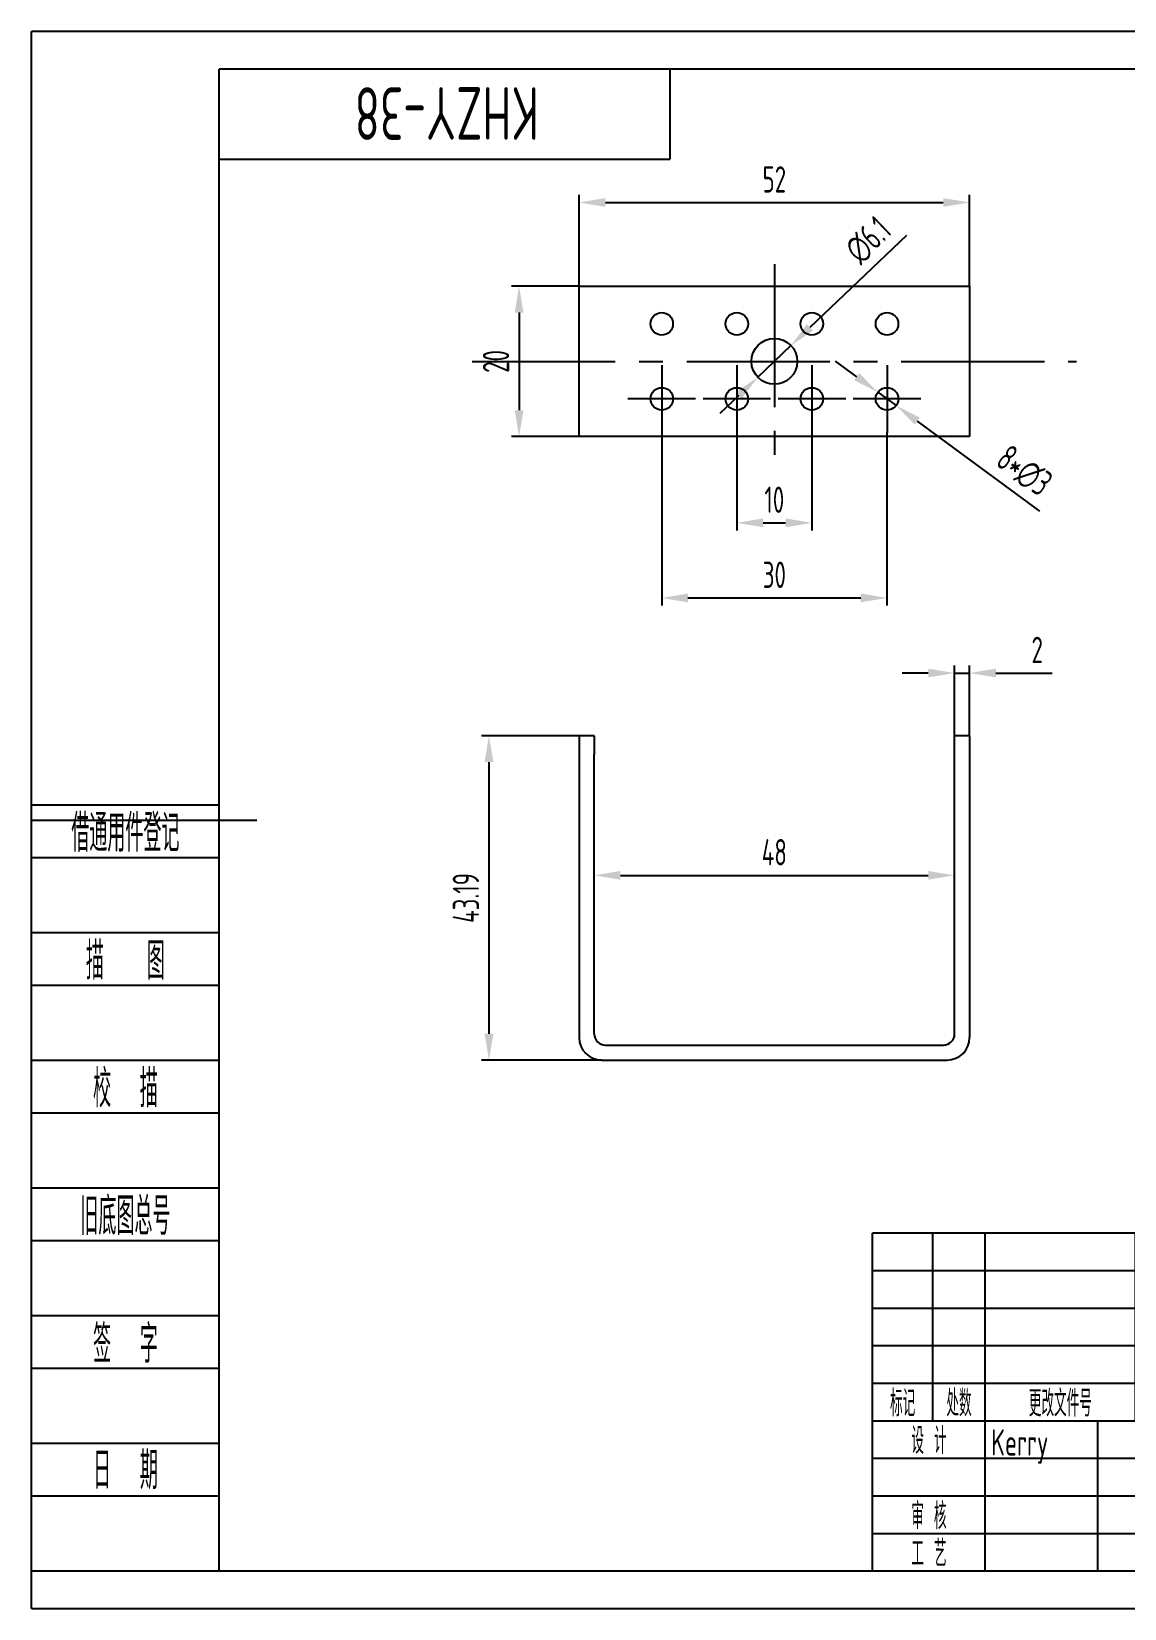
# Model space of a CAD drawing. Header units: millimetres. Extents: x -25 to 272, y -5 to 205.
# Drawn here: x -25 to 120.5, y -5 to 205 of the extents above; entities that cross this region are included whole.
import ezdxf
from ezdxf.enums import TextEntityAlignment as Align

# ---------------------------------------------------------------- set-up
doc = ezdxf.new("R2010")
doc.units = ezdxf.units.MM
doc.header["$PDSIZE"] = -1
doc.linetypes.add('CENTER2', pattern=[28.575, 19.05, -3.175, 3.175, -3.175])
for name, color, linetype in [('1轮廓实线层', 7, 'Continuous'), ('2细线层', 4, 'Continuous'), ('3中心线层', 1, 'CENTER2'), ('6文字层', 3, 'Continuous'), ('7标注层', 4, 'Continuous'), ('图框层', 7, 'Continuous')]:
    doc.layers.add(name, color=color, linetype=linetype)
doc.styles.add('PC_TEXTSTYLE', font='ISOCP.SHX', dxfattribs={"width": 0.707, "bigfont": 'GBCBIG.SHX'})
doc.dimstyles.new('GB_DIAMETER', dxfattribs={"dimtxt": 3.5, "dimasz": 3.5, "dimexe": 1, "dimexo": 0, "dimgap": 1.5, "dimtad": 1, "dimjust": 4, "dimdsep": 46, "dimtxsty": 'PC_TEXTSTYLE', "dimcen": 0, "dimclrd": 256, "dimclrt": 3, "dimadec": 0, "dimazin": 2, "dimtp": 0.1, "dimtm": 0.1, "dimtfac": 0.71, "dimtdec": 3, "dimtmove": 0, "dimatfit": 2, "dimfxl": 1, "dimtfill": 1, "dimarcsym": 0})
doc.dimstyles.new('GB_LINEAR', dxfattribs={"dimtxt": 3.5, "dimasz": 3.5, "dimexe": 1, "dimexo": 0, "dimgap": 1.5, "dimtad": 1, "dimdsep": 46, "dimtxsty": 'PC_TEXTSTYLE', "dimcen": 0, "dimclrd": 256, "dimclrt": 3, "dimadec": 0, "dimazin": 2, "dimtp": 0.1, "dimtm": 0.1, "dimtfac": 0.71, "dimtdec": 3, "dimtmove": 0, "dimatfit": 3, "dimfxl": 1, "dimtfill": 1, "dimarcsym": 0})

# ---------------------------------------------------------------- blocks, each defined once
blk = doc.blocks.new('ZwmFrameMain_A4^_^无分区图框^_^landscape')
at = {"layer": '1轮廓实线层'}
for p, q in [((0, 0), (0, 200)), ((267, 200), (0, 200)), ((-25, 100), (5, 100)), ((0, 0), (267, 0))]:
    blk.add_line(p, q, dxfattribs=at)
at = {"layer": '2细线层'}
for p, q in [((-25, -5), (-25, 205)), ((272, 205), (-25, 205)), ((-25, -5), (272, -5))]:
    blk.add_line(p, q, dxfattribs=at)
blk = doc.blocks.new('ZwmFrameMain_标题栏1')
at = {"layer": '1轮廓实线层'}
for p, q in [((-180, 0), (-180, 45)), ((0, 45), (-180, 45)), ((-172, 20), (-172, 45)), ((-165, 20), (-165, 45)), ((-145, 20), (-145, 45)), ((-130, 20), (-130, 45)), ((-120, 0), (-120, 45)), ((0, 0), (0, 45)), ((-60, 30), (0, 30)), ((-180, 20), (-60, 20)), ((-165, 0), (-165, 20)), ((-150, 0), (-150, 20)), ((-135, 0), (-135, 20)), ((-60, 15), (0, 15)), ((-180, 0), (0, 0))]:
    blk.add_line(p, q, dxfattribs=at)
at = {"layer": '1轮廓实线层', "color": 7}
for p, q in [((-60, 0), (-60, 45)), ((-180, 25), (-120, 25))]:
    blk.add_line(p, q, dxfattribs=at)
at = {"layer": '2细线层'}
for p, q in [((-180, 40), (-120, 40)), ((-180, 35), (-120, 35)), ((-180, 30), (-120, 30)), ((-90, 0), (-90, 20)), ((-75, 6), (-75, 20)), ((-180, 15), (-120, 15)), ((-120, 14), (-60, 14)), ((-112.5, 6), (-112.5, 14)), ((-105, 6), (-105, 14)), ((-97.5, 6), (-97.5, 14)), ((-180, 10), (-120, 10)), ((-180, 5), (-120, 5)), ((-120, 6), (-60, 6))]:
    blk.add_line(p, q, dxfattribs=at)
at = {"layer": '6文字层', "style": 'PC_TEXTSTYLE', "width": 0.667}
for s, p in [('标记', (-176, 22.5)), ('处数', (-168.5, 22.5)), (' 更改文件号 ', (-155, 22.5)), (' 签 字 ', (-137.5, 22.5)), (' 日期 ', (-125, 22.5)), (' 设 计 ', (-172.5, 17.51)), (' 标准化 ', (-142.5, 17.51)), (' 图 样 标 记 ', (-105, 17)), (' 重 量 ', (-82.5, 17)), (' 比 例 ', (-67.5, 17)), (' 审 核 ', (-172.5, 7.5)), (' 工 艺 ', (-172.5, 2.5)), (' 日 期 ', (-142.5, 2.5)), ('共       页', (-105, 3)), ('第       页', (-75, 3))]:
    blk.add_text(s, height=3.5, dxfattribs=at).set_placement(p, align=Align.MIDDLE)
at = {"layer": '6文字层', "style": 'PC_TEXTSTYLE', "flags": 8}
for tag, height, width, p, p2 in [('企业名称', 5, 3.445461, (-54.29, 34.82), (-5.27, 34.82)), ('产品名称或材料标记', 7, 1.034456, (-113.46, 28.64), (-66.42, 28.64)), ('图样名称', 5, 3.480264, (-54.79, 19.98), (-5.27, 19.98)), ('标准化', 3.5, 1.756036, (-133.83, 15.37), (-120.75, 15.37)), ('重量', 3.5, 2.448074, (-88.46, 7.54), (-76.55, 7.54)), ('比例', 3.5, 2.367734, (-73.35, 7.54), (-61.93, 7.54)), ('图样代号', 5, 3.489916, (-54.79, 5.63), (-5.52, 5.63)), ('审核', 3.5, 2.723972, (-163.99, 5.37), (-150.63, 5.37)), ('工艺', 3.5, 2.851598, (-164.21, 0.37), (-150.89, 0.37)), ('共几页', 3.5, 0.953151, (-108.58, 1.48), (-101.56, 1.48)), ('日期', 3.5, 2.733185, (-133.83, 0.37), (-120.75, 0.37))]:
    blk.add_attdef(tag, text='', height=height, dxfattribs=dict(at, width=width)).set_placement(p, p2, align=Align.FIT)
at = {"layer": '6文字层', "style": 'PC_TEXTSTYLE', "width": 9.901758, "flags": 8}
blk.add_attdef('设计', text='', height=3.5, rotation=359.5768, dxfattribs=at).set_placement((-164.23, 15.37), (-150.37, 15.27), align=Align.FIT)
at = {"layer": '6文字层', "color": 3, "style": 'PC_TEXTSTYLE', "width": 0.96618, "flags": 8}
blk.add_attdef('第几页', text='', height=3.5, dxfattribs=at).set_placement((-78.29, 1.5), (-71.16, 1.5), align=Align.FIT)
at = {"layer": '6文字层', "color": 0, "style": 'PC_TEXTSTYLE', "width": 0.715273, "flags": 8}
blk.add_attdef('图纸张数', text='', height=3.5, dxfattribs=at).set_placement((-2.66, -3.87), (4.46, -3.87), align=Align.FIT)
blk = doc.blocks.new('ZwmFrameMain_图样代号')
at = {"layer": '2细线层', "linetype": 'Continuous'}
for p in [(60, 0), (0, -12)]:
    blk.add_line(p, (60, -12), dxfattribs=at)
at = {"layer": '6文字层', "style": 'PC_TEXTSTYLE', "width": 2.827942}
blk.add_attdef('图样代号', text='', height=7, rotation=180, dxfattribs=at).set_placement((58.24, -2.4), (2.35, -2.4), align=Align.FIT)
blk = doc.blocks.new('ZwmFrameMain_附加栏')
at = {"layer": '2细线层'}
for p, q in [((-25, 102), (0, 102)), ((-25, 95), (0, 95)), ((-25, 85), (0, 85)), ((-25, 78), (0, 78)), ((-25, 68), (0, 68)), ((-25, 61), (0, 61)), ((-25, 51), (0, 51)), ((-25, 44), (0, 44)), ((-25, 34), (0, 34)), ((-25, 27), (0, 27)), ((-25, 17), (0, 17)), ((-25, 10), (0, 10)), ((-25, 0), (0, 0))]:
    blk.add_line(p, q, dxfattribs=at)
at = {"layer": '6文字层', "color": 3, "style": 'PC_TEXTSTYLE'}
for s, width, p in [('借通用件登记', 0.667, (-12.5, 98.5)), ('描   图', 0.6667, (-12.5, 81.5)), ('校  描', 0.667, (-12.5, 64.5)), ('旧底图总号', 0.667, (-12.5, 47.5)), ('签  字', 0.667, (-12.5, 30.5)), ('日  期', 0.667, (-12.49, 13.6))]:
    blk.add_text(s, height=5, dxfattribs=dict(at, width=width)).set_placement(p, align=Align.MIDDLE)
at = {"layer": '6文字层', "style": 'PC_TEXTSTYLE'}
for tag, width, p, p2 in [('借通用件登记', 0.671328, (-23.44, 86.36), (-1.25, 86.36)), ('描图', 2.120922, (-23.44, 69.36), (-1.25, 69.36)), ('校图', 2.149976, (-23.75, 52.06), (-1.25, 52.06)), ('旧底图总号', 0.761452, (-22.84, 35.67), (-1.86, 35.67)), ('签字', 2.026939, (-23.14, 18.37), (-1.56, 18.37)), ('日期', 1.89999, (-22.84, 1.37), (-2.17, 1.37))]:
    blk.add_attdef(tag, text='', height=5, dxfattribs=dict(at, width=width)).set_placement(p, p2, align=Align.FIT)
blk = doc.blocks.new('*D19')
at = {"layer": '7标注层', "color": 0, "lineweight": -2}
for p, q in [((47.91, 171.08), (47.91, 183.24)), ((99.91, 171.08), (99.91, 183.24))]:
    blk.add_line(p, q, dxfattribs=at)
at = {"layer": '7标注层', "lineweight": -2}
blk.add_line((51.41, 182.24), (96.41, 182.24), dxfattribs=at)
at = {"layer": '7标注层'}
for points in [[(51.41, 182.82), (51.41, 181.65), (47.91, 182.24)], [(96.41, 181.65), (96.41, 182.82), (99.91, 182.24)]]:
    blk.add_solid(points, dxfattribs=at)
at = {"layer": 'Defpoints', "color": 0}
for p in [(99.91, 182.24), (47.91, 171.08), (99.91, 171.08)]:
    blk.add_point(p, dxfattribs=at)
at = {"layer": '7标注层', "color": 3, "insert": (73.91, 185.31), "char_height": 3.5, "attachment_point": 5, "style": 'PC_TEXTSTYLE', "bg_fill": 3, "box_fill_scale": 1.1, "bg_fill_color": 257, "bg_fill_transparency": 0}
blk.add_mtext('52', dxfattribs=at)
blk = doc.blocks.new('*D20')
at = {"layer": '7标注层', "color": 0, "lineweight": -2}
for p, q in [((47.91, 171.08), (38.92, 171.08)), ((47.91, 151.07), (38.92, 151.07))]:
    blk.add_line(p, q, dxfattribs=at)
at = {"layer": '7标注层', "lineweight": -2}
blk.add_line((39.92, 167.58), (39.92, 154.57), dxfattribs=at)
at = {"layer": '7标注层'}
for points in [[(40.51, 167.58), (39.34, 167.58), (39.92, 171.08)], [(39.34, 154.57), (40.51, 154.57), (39.92, 151.07)]]:
    blk.add_solid(points, dxfattribs=at)
at = {"layer": 'Defpoints', "color": 0}
for p in [(47.91, 171.08), (39.92, 151.07), (47.91, 151.07)]:
    blk.add_point(p, dxfattribs=at)
at = {"layer": '7标注层', "color": 3, "insert": (36.85, 161.07), "char_height": 3.5, "attachment_point": 5, "rotation": 90, "style": 'PC_TEXTSTYLE', "bg_fill": 3, "box_fill_scale": 1.1, "bg_fill_color": 257, "bg_fill_transparency": 0}
blk.add_mtext('20', dxfattribs=at)
blk = doc.blocks.new('*D21')
at = {"layer": '7标注层', "color": 0, "lineweight": -2}
for p, q in [((47.91, 111.22), (34.91, 111.22)), ((50.91, 68.03), (34.91, 68.03))]:
    blk.add_line(p, q, dxfattribs=at)
at = {"layer": '7标注层', "lineweight": -2}
blk.add_line((35.91, 107.72), (35.91, 71.53), dxfattribs=at)
at = {"layer": '7标注层'}
for points in [[(36.5, 107.72), (35.33, 107.72), (35.91, 111.22)], [(35.33, 71.53), (36.5, 71.53), (35.91, 68.03)]]:
    blk.add_solid(points, dxfattribs=at)
at = {"layer": 'Defpoints', "color": 0}
for p in [(47.91, 111.22), (35.91, 68.03), (50.91, 68.03)]:
    blk.add_point(p, dxfattribs=at)
at = {"layer": '7标注层', "color": 3, "insert": (32.84, 89.62), "char_height": 3.5, "attachment_point": 5, "rotation": 90, "style": 'PC_TEXTSTYLE', "bg_fill": 3, "box_fill_scale": 1.1, "bg_fill_color": 257, "bg_fill_transparency": 0}
blk.add_mtext('43.19', dxfattribs=at)
blk = doc.blocks.new('*D26')
at = {"layer": '7标注层', "color": 0, "lineweight": -2}
for p, q in [((58.91, 151.57), (58.91, 128.57)), ((88.91, 151.57), (88.91, 128.57))]:
    blk.add_line(p, q, dxfattribs=at)
at = {"layer": '7标注层', "lineweight": -2}
blk.add_line((62.41, 129.57), (85.41, 129.57), dxfattribs=at)
at = {"layer": '7标注层'}
for points in [[(62.41, 130.16), (62.41, 128.99), (58.91, 129.57)], [(85.41, 128.99), (85.41, 130.16), (88.91, 129.57)]]:
    blk.add_solid(points, dxfattribs=at)
at = {"layer": 'Defpoints', "color": 0}
for p in [(58.91, 151.57), (88.91, 151.57), (88.91, 129.57)]:
    blk.add_point(p, dxfattribs=at)
at = {"layer": '7标注层', "color": 3, "insert": (73.91, 132.65), "char_height": 3.5, "attachment_point": 5, "style": 'PC_TEXTSTYLE', "bg_fill": 3, "box_fill_scale": 1.1, "bg_fill_color": 257, "bg_fill_transparency": 0}
blk.add_mtext('30', dxfattribs=at)
blk = doc.blocks.new('*D27')
at = {"layer": '7标注层', "color": 0, "lineweight": -2}
for p, q in [((68.91, 151.57), (68.91, 138.57)), ((78.91, 151.57), (78.91, 138.57))]:
    blk.add_line(p, q, dxfattribs=at)
at = {"layer": '7标注层', "lineweight": -2}
blk.add_line((72.41, 139.57), (75.41, 139.57), dxfattribs=at)
at = {"layer": '7标注层'}
for points in [[(72.41, 140.16), (72.41, 138.99), (68.91, 139.57)], [(75.41, 138.99), (75.41, 140.16), (78.91, 139.57)]]:
    blk.add_solid(points, dxfattribs=at)
at = {"layer": 'Defpoints', "color": 0}
for p in [(68.91, 151.57), (78.91, 151.57), (78.91, 139.57)]:
    blk.add_point(p, dxfattribs=at)
at = {"layer": '7标注层', "color": 3, "insert": (73.91, 142.65), "char_height": 3.5, "attachment_point": 5, "style": 'PC_TEXTSTYLE', "bg_fill": 3, "box_fill_scale": 1.1, "bg_fill_color": 257, "bg_fill_transparency": 0}
blk.add_mtext('10', dxfattribs=at)
blk = doc.blocks.new('*D28')
at = {"layer": '7标注层', "lineweight": -2}
for p, q in [((84.88, 159.03), (82.06, 161.1)), ((87.71, 156.96), (90.12, 155.19)), ((109.27, 141.14), (92.95, 153.12))]:
    blk.add_line(p, q, dxfattribs=at)
at = {"layer": '7标注层'}
for points in [[(84.54, 158.56), (85.23, 159.5), (87.71, 156.96)], [(93.29, 153.59), (92.6, 152.65), (90.12, 155.19)]]:
    blk.add_solid(points, dxfattribs=at)
at = {"layer": 'Defpoints', "color": 0}
for p in [(87.71, 156.96), (90.12, 155.19)]:
    blk.add_point(p, dxfattribs=at)
at = {"layer": '7标注层', "color": 3, "insert": (107.18, 146.48), "char_height": 3.5, "attachment_point": 5, "rotation": 323.7326, "style": 'PC_TEXTSTYLE', "bg_fill": 3, "box_fill_scale": 1.1, "bg_fill_color": 257, "bg_fill_transparency": 0}
blk.add_mtext('8*∅3', dxfattribs=at)
blk = doc.blocks.new('*D30')
at = {"layer": '7标注层', "lineweight": -2}
for p, q in [((91.49, 177.84), (78.65, 165.6)), ((71.71, 158.97), (76.12, 163.18)), ((69.18, 156.55), (66.64, 154.14))]:
    blk.add_line(p, q, dxfattribs=at)
at = {"layer": '7标注层'}
for points in [[(78.25, 166.02), (79.06, 165.17), (76.12, 163.18)], [(69.58, 156.13), (68.77, 156.97), (71.71, 158.97)]]:
    blk.add_solid(points, dxfattribs=at)
at = {"layer": 'Defpoints', "color": 0}
for p in [(76.12, 163.18), (71.71, 158.97)]:
    blk.add_point(p, dxfattribs=at)
at = {"layer": '7标注层', "color": 3, "insert": (86.4, 177.24), "char_height": 3.5, "attachment_point": 5, "rotation": 43.6593, "style": 'PC_TEXTSTYLE', "bg_fill": 3, "box_fill_scale": 1.1, "bg_fill_color": 257, "bg_fill_transparency": 0}
blk.add_mtext('∅6.1', dxfattribs=at)
blk = doc.blocks.new('*D31')
at = {"layer": '7标注层', "color": 0, "lineweight": -2}
for p, q in [((49.91, 90.13), (49.91, 93.63)), ((97.91, 90.13), (97.91, 93.63))]:
    blk.add_line(p, q, dxfattribs=at)
at = {"layer": '7标注层', "lineweight": -2}
blk.add_line((53.41, 92.63), (94.41, 92.63), dxfattribs=at)
at = {"layer": '7标注层'}
for points in [[(53.41, 93.21), (53.41, 92.05), (49.91, 92.63)], [(94.41, 92.05), (94.41, 93.21), (97.91, 92.63)]]:
    blk.add_solid(points, dxfattribs=at)
at = {"layer": 'Defpoints', "color": 0}
for p in [(97.91, 92.63), (49.91, 90.13), (97.91, 90.13)]:
    blk.add_point(p, dxfattribs=at)
at = {"layer": '7标注层', "color": 3, "insert": (73.91, 95.71), "char_height": 3.5, "attachment_point": 5, "style": 'PC_TEXTSTYLE', "bg_fill": 3, "box_fill_scale": 1.1, "bg_fill_color": 257, "bg_fill_transparency": 0}
blk.add_mtext('48', dxfattribs=at)
blk = doc.blocks.new('*D32')
at = {"layer": '7标注层', "color": 0, "lineweight": -2}
for p, q in [((97.91, 111.22), (97.91, 120.57)), ((99.91, 111.22), (99.91, 120.57))]:
    blk.add_line(p, q, dxfattribs=at)
at = {"layer": '7标注层', "lineweight": -2}
for p, q in [((94.41, 119.57), (90.91, 119.57)), ((97.91, 119.57), (99.91, 119.57)), ((103.41, 119.57), (110.9, 119.57))]:
    blk.add_line(p, q, dxfattribs=at)
at = {"layer": '7标注层'}
for points in [[(94.41, 118.99), (94.41, 120.16), (97.91, 119.57)], [(103.41, 120.16), (103.41, 118.99), (99.91, 119.57)]]:
    blk.add_solid(points, dxfattribs=at)
at = {"layer": 'Defpoints', "color": 0}
for p in [(99.91, 119.57), (97.91, 111.22), (99.91, 111.22)]:
    blk.add_point(p, dxfattribs=at)
at = {"layer": '7标注层', "color": 3, "insert": (108.91, 122.65), "char_height": 3.5, "attachment_point": 5, "style": 'PC_TEXTSTYLE', "bg_fill": 3, "box_fill_scale": 1.1, "bg_fill_color": 257, "bg_fill_transparency": 0}
blk.add_mtext('2', dxfattribs=at)

msp = doc.modelspace()

# ---------------------------------------------------------------- linework, layer by layer
at = {"color": 7, "linetype": 'Continuous', "lineweight": 25}
for p, q in [((47.914, 151.072), (47.914, 171.075)), ((47.914, 171.075), (50.914, 171.075)), ((50.914, 171.075), (96.914, 171.075)), ((96.914, 171.075), (99.914, 171.075)), ((99.914, 171.075), (99.914, 151.072)), ((50.914, 151.072), (47.914, 151.072)), ((96.914, 151.072), (50.914, 151.072)), ((99.914, 151.072), (96.914, 151.072)), ((49.914, 111.215), (47.914, 111.215)), ((47.914, 111.215), (47.914, 108.727)), ((49.914, 111.215), (49.914, 108.727)), ((99.914, 111.215), (97.914, 111.215)), ((97.914, 108.727), (97.914, 111.215)), ((99.914, 111.215), (99.914, 108.727)), ((47.914, 108.727), (47.914, 71.027)), ((49.914, 71.527), (49.914, 108.727)), ((97.914, 71.527), (97.914, 108.727)), ((99.914, 108.727), (99.914, 71.027)), ((51.414, 70.027), (96.414, 70.027)), ((50.914, 68.027), (96.914, 68.027))]:
    msp.add_line(p, q, dxfattribs=at)
for centre, radius in [((58.914, 166.074), 1.5), ((68.914, 166.074), 1.5), ((78.914, 166.074), 1.5), ((88.914, 166.074), 1.5), ((73.914, 161.074), 3.05), ((58.914, 156.074), 1.5), ((68.914, 156.074), 1.5), ((78.914, 156.074), 1.5), ((88.914, 156.074), 1.5)]:
    msp.add_circle(centre, radius, dxfattribs=at)
for centre, radius, start, end in [((51.414, 71.527), 1.5, 180, 270), ((96.414, 71.527), 1.5, 270, 0), ((50.914, 71.027), 3, 180, 270), ((96.914, 71.027), 3, 270, 0)]:
    msp.add_arc(centre, radius, start, end, dxfattribs=at)
at = {"layer": '3中心线层'}
for p, q in [((58.914, 160.574), (58.914, 151.574)), ((68.914, 160.574), (68.914, 151.574)), ((78.914, 160.574), (78.914, 151.574)), ((88.914, 160.574), (88.914, 151.574)), ((63.414, 156.074), (54.414, 156.074)), ((73.414, 156.074), (64.414, 156.074)), ((83.414, 156.074), (74.414, 156.074)), ((93.414, 156.074), (84.414, 156.074))]:
    msp.add_line(p, q, dxfattribs=at)

# ---------------------------------------------------------------- block references
at = {"layer": '图框层'}
for name in ['ZwmFrameMain_A4^_^无分区图框^_^landscape', 'ZwmFrameMain_附加栏']:
    msp.add_blockref(name, (0, 0), dxfattribs=at)
ref = msp.add_blockref('ZwmFrameMain_图样代号', (0, 200), dxfattribs=at)
ref.add_attrib('图样代号', 'KHZY-38', dxfattribs={"layer": '6文字层', "height": 7, "rotation": 180, "style": 'PC_TEXTSTYLE', "width": 0.707}).set_placement((30.293, 197.597), align=Align.CENTER)
ref = msp.add_blockref('ZwmFrameMain_标题栏1', (267, 0), dxfattribs=at)
ref.add_attrib('产品名称或材料标记', '5052铝', dxfattribs={"layer": '6文字层', "height": 7, "style": 'PC_TEXTSTYLE', "width": 0.707}).set_placement((177.058, 28.635), align=Align.CENTER)
ref.add_attrib('设计', 'Kerry', (102.771, 15.372), dxfattribs={"layer": '6文字层', "height": 3.5, "rotation": 359.57685, "style": 'PC_TEXTSTYLE', "width": 0.707})
ref.add_attrib('日期', '2026/3/27', dxfattribs={"layer": '6文字层', "height": 3.5, "style": 'PC_TEXTSTYLE', "width": 0.60781}).set_placement((133.165, 0.371), (146.248, 0.371), align=Align.FIT)
ref.add_attrib('图样名称', 'U型半圆舵盘支架尺寸图', dxfattribs={"layer": '6文字层', "height": 5, "style": 'PC_TEXTSTYLE', "width": 0.707}).set_placement((236.973, 19.978), align=Align.CENTER)
ref.add_attrib('图样代号', 'KHZY-38', dxfattribs={"layer": '6文字层', "height": 5, "style": 'PC_TEXTSTYLE', "width": 0.707}).set_placement((236.85, 5.63), align=Align.CENTER)
ref.add_attrib('比例', '1:1', dxfattribs={"layer": '6文字层', "height": 3.5, "style": 'PC_TEXTSTYLE', "width": 0.707}).set_placement((199.359, 7.542), align=Align.CENTER)

# ---------------------------------------------------------------- next in the draw order: dimensions: what is measured, and where the dimension line sits
at = {"layer": '7标注层'}
for base, p1, p2, picture, middle in [((99.914, 182.237), (47.914, 171.075), (99.914, 171.075), '*D19', (73.914, 185.312)), ((88.914, 129.574), (58.914, 151.574), (88.914, 151.574), '*D26', (73.914, 132.65)), ((99.914, 119.574), (97.914, 111.215), (99.914, 111.215), '*D32', (108.91, 122.649))]:
    dim = msp.add_linear_dim(base=base, p1=p1, p2=p2, dimstyle='GB_LINEAR', override={"dimscale": 1, "dimgap": 1.5, "dimtad": 1, "dimjust": 0, "dimdec": 2, "dimlfac": 1, "dimse1": 0, "dimse2": 0, "dimsd1": 0, "dimsd2": 0, "dimclrd": 256, "dimclre": 0, "dimtofl": 1, "dimtvp": 0.1}, dxfattribs=at)
    dim.commit()
    dim.dimension.update_dxf_attribs({"geometry": picture, "text_midpoint": middle})
dim = msp.add_linear_dim(base=(35.914, 68.027), p1=(47.914, 111.215), p2=(50.914, 68.027), angle=90, dimstyle='GB_LINEAR', override={"dimscale": 1, "dimgap": 1.5, "dimtad": 1, "dimjust": 0, "dimdec": 2, "dimlfac": 1, "dimse1": 0, "dimse2": 0, "dimsd1": 0, "dimsd2": 0, "dimclrd": 256, "dimclre": 0, "dimtofl": 1, "dimtvp": 0.1}, dxfattribs=at)
dim.commit()
dim.dimension.update_dxf_attribs({"geometry": '*D21', "text_midpoint": (32.839, 89.621)})

# ---------------------------------------------------------------- next in the draw order: dimensions: what is measured, and where the dimension line sits
dim = msp.add_linear_dim(base=(39.924, 151.072), p1=(47.914, 171.075), p2=(47.914, 151.072), angle=90, dimstyle='GB_LINEAR', override={"dimscale": 1, "dimgap": 1.5, "dimtad": 1, "dimjust": 0, "dimdec": 2, "dimlfac": 1, "dimse1": 0, "dimse2": 0, "dimsd1": 0, "dimsd2": 0, "dimclrd": 256, "dimclre": 0, "dimtofl": 1, "dimtvp": 0.1}, dxfattribs=at)
dim.commit()
dim.dimension.update_dxf_attribs({"geometry": '*D20', "text_midpoint": (36.848, 161.074)})
for base, p1, p2, picture, middle in [((78.914, 139.574), (68.914, 151.574), (78.914, 151.574), '*D27', (73.914, 142.65)), ((97.914, 92.631), (49.914, 90.127), (97.914, 90.127), '*D31', (73.914, 95.706))]:
    dim = msp.add_linear_dim(base=base, p1=p1, p2=p2, dimstyle='GB_LINEAR', override={"dimscale": 1, "dimgap": 1.5, "dimtad": 1, "dimjust": 0, "dimdec": 2, "dimlfac": 1, "dimse1": 0, "dimse2": 0, "dimsd1": 0, "dimsd2": 0, "dimclrd": 256, "dimclre": 0, "dimtofl": 1, "dimtvp": 0.1}, dxfattribs=at)
    dim.commit()
    dim.dimension.update_dxf_attribs({"geometry": picture, "text_midpoint": middle})

# ---------------------------------------------------------------- next in the draw order: linework, layer by layer
at = {"layer": '3中心线层'}
for p, q in [((73.914, 174.038), (73.914, 146.441)), ((33.666, 161.074), (114.144, 161.074))]:
    msp.add_line(p, q, dxfattribs=at)

# ---------------------------------------------------------------- next in the draw order: dimensions: what is measured, and where the dimension line sits
at = {"layer": '7标注层'}
dim = msp.add_diameter_dim_2p(p1=(87.705, 156.961), p2=(90.124, 155.186), text='8*<>', dimstyle='GB_DIAMETER', override={"dimscale": 1, "dimgap": 1.5, "dimtad": 1, "dimjust": 4, "dimtih": 0, "dimtoh": 0, "dimdec": 2, "dimlfac": 1, "dimpost": '', "dimcen": 0, "dimse1": 0, "dimse2": 0, "dimsd1": 0, "dimsd2": 0, "dimtix": 0, "dimtofl": 1, "dimatfit": 0, "dimtvp": 0.1}, dxfattribs=at)
dim.commit()
dim.dimension.update_dxf_attribs({"geometry": '*D28', "text_midpoint": (105.365, 144.004), "dimtype": 163})

# ---------------------------------------------------------------- next in the draw order: dimensions: what is measured, and where the dimension line sits
dim = msp.add_diameter_dim_2p(p1=(71.708, 158.968), p2=(76.121, 163.179), dimstyle='GB_DIAMETER', override={"dimscale": 1, "dimgap": 1.5, "dimtad": 1, "dimjust": 4, "dimtih": 0, "dimtoh": 0, "dimdec": 2, "dimlfac": 1, "dimse1": 0, "dimse2": 0, "dimsd1": 0, "dimsd2": 0, "dimtix": 0, "dimtofl": 1, "dimatfit": 0, "dimtvp": 0.1}, dxfattribs=at)
dim.commit()
dim.dimension.update_dxf_attribs({"geometry": '*D30', "text_midpoint": (88.524, 175.015), "dimtype": 163})

doc.saveas('drawing.dxf')
